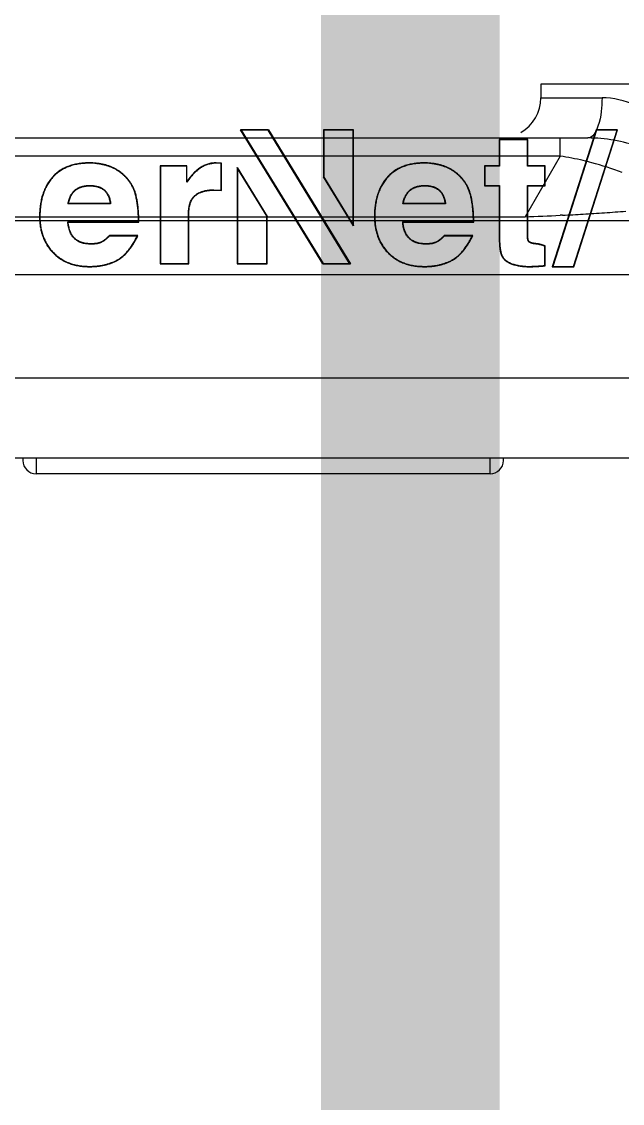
# Model space of a CAD drawing. Header units: millimetres. Extents: x 30557 to 235556, y -116603 to -73383.
# Drawn here: x 36246.69 to 36260.15, y -75465.64 to -75441.41 of the extents above; entities that cross this region are included whole.
import ezdxf

# ---------------------------------------------------------------- set-up
doc = ezdxf.new("R2010")
doc.units = ezdxf.units.MM

# ---------------------------------------------------------------- blocks, each defined once
blk = doc.blocks.new('1756-EN2TR-Z')
at = {"color": 7, "linetype": 'Continuous'}
for p, q in [((17.336, 6.127), (16.815, 6.127)), ((16.827, 6.12), (16.815, 6.127)), ((18.352, 3.621), (16.815, 6.127)), ((17.332, 6.12), (16.827, 6.12)), ((16.827, 6.12), (18.356, 3.628)), ((17.336, 6.127), (17.332, 6.12)), ((18.852, 3.628), (17.332, 6.12)), ((17.336, 6.127), (18.865, 3.621)), ((18.925, 6.127), (18.365, 6.127)), ((18.365, 6.127), (18.372, 6.12)), ((18.365, 6.127), (18.365, 5.25)), ((18.918, 6.12), (18.372, 6.12)), ((18.372, 6.12), (18.372, 5.252)), ((18.925, 6.127), (18.918, 6.12)), ((18.918, 4.357), (18.918, 6.12)), ((18.925, 4.333), (18.925, 6.127)), ((23.452, 6.127), (22.633, 3.569)), ((23.457, 6.12), (22.642, 3.575)), ((23.03, 3.575), (23.845, 6.12)), ((23.035, 3.569), (23.854, 6.127)), ((23.854, 6.127), (23.452, 6.127)), ((23.452, 6.127), (23.457, 6.12)), ((23.845, 6.12), (23.457, 6.12)), ((23.854, 6.127), (23.845, 6.12)), ((22.177, 5.942), (21.642, 5.942)), ((21.642, 5.942), (21.649, 5.935)), ((21.642, 5.942), (21.642, 5.454)), ((22.17, 5.935), (21.649, 5.935)), ((21.649, 5.935), (21.649, 5.447)), ((22.177, 5.942), (22.17, 5.935)), ((22.17, 5.447), (22.17, 5.935)), ((22.177, 5.454), (22.177, 5.942)), ((15.81, 5.454), (15.317, 5.454)), ((15.317, 5.454), (15.324, 5.447)), ((15.317, 5.454), (15.317, 3.621)), ((15.81, 5.147), (15.81, 5.454)), ((16.462, 5.502), (16.361, 5.508)), ((16.455, 5.496), (16.361, 5.501)), ((16.462, 5.502), (16.455, 5.496)), ((16.455, 4.998), (16.455, 5.496)), ((16.462, 4.991), (16.462, 5.502)), ((21.642, 5.454), (21.371, 5.454)), ((21.371, 5.454), (21.378, 5.447)), ((21.371, 5.454), (21.371, 5.078)), ((21.642, 5.454), (21.649, 5.447)), ((22.177, 5.454), (22.17, 5.447)), ((22.5, 5.454), (22.177, 5.454)), ((22.5, 5.454), (22.493, 5.447)), ((22.5, 5.078), (22.5, 5.454)), ((15.81, 5.447), (15.324, 5.447)), ((15.324, 5.447), (15.324, 3.628)), ((16.754, 5.419), (17.313, 4.507)), ((16.761, 5.394), (16.754, 5.419)), ((16.754, 5.419), (16.754, 3.621)), ((16.761, 5.394), (17.307, 4.505)), ((16.761, 5.394), (16.761, 3.628)), ((18.372, 5.252), (18.365, 5.25)), ((18.918, 4.357), (18.372, 5.252)), ((21.649, 5.447), (21.378, 5.447)), ((21.378, 5.447), (21.378, 5.085)), ((22.493, 5.447), (22.17, 5.447)), ((22.493, 5.085), (22.493, 5.447)), ((15.842, 5.202), (15.81, 5.159)), ((15.848, 5.198), (15.81, 5.147)), ((18.925, 4.333), (18.365, 5.25)), ((21.371, 5.078), (21.378, 5.085)), ((21.371, 5.078), (21.642, 5.078)), ((21.378, 5.085), (21.649, 5.085)), ((21.642, 5.078), (21.649, 5.085)), ((21.642, 5.078), (21.642, 4.156)), ((21.649, 5.085), (21.649, 4.156)), ((22.17, 5.085), (22.493, 5.085)), ((22.177, 5.078), (22.17, 5.085)), ((22.17, 4.159), (22.17, 5.085)), ((22.177, 5.078), (22.5, 5.078)), ((22.177, 4.159), (22.177, 5.078)), ((22.5, 5.078), (22.493, 5.085)), ((16.317, 5.005), (16.455, 4.998)), ((16.317, 4.998), (16.462, 4.991)), ((16.462, 4.991), (16.455, 4.998)), ((14.391, 4.741), (13.595, 4.741)), ((14.383, 4.748), (13.603, 4.748)), ((20.642, 4.741), (19.845, 4.741)), ((20.634, 4.748), (19.854, 4.748)), ((15.844, 3.628), (15.844, 4.547)), ((15.851, 3.621), (15.851, 4.547)), ((17.307, 4.505), (17.313, 4.507)), ((17.307, 3.628), (17.307, 4.505)), ((17.313, 3.621), (17.313, 4.507)), ((13.591, 4.408), (14.911, 4.408)), ((13.599, 4.401), (14.918, 4.401)), ((14.918, 4.401), (14.911, 4.408)), ((18.918, 4.357), (18.925, 4.333)), ((19.842, 4.408), (21.162, 4.408)), ((19.849, 4.401), (21.169, 4.401)), ((21.169, 4.401), (21.162, 4.408)), ((14.901, 4.149), (14.367, 4.149)), ((14.367, 4.149), (14.369, 4.142)), ((14.89, 4.142), (14.369, 4.142)), ((21.152, 4.149), (20.617, 4.149)), ((20.617, 4.149), (20.62, 4.142)), ((21.14, 4.142), (20.62, 4.142)), ((22.5, 3.959), (22.493, 3.954)), ((22.493, 3.591), (22.493, 3.954)), ((22.5, 3.584), (22.5, 3.959)), ((15.317, 3.621), (15.324, 3.628)), ((15.317, 3.621), (15.851, 3.621)), ((15.324, 3.628), (15.844, 3.628)), ((15.851, 3.621), (15.844, 3.628)), ((16.754, 3.621), (16.761, 3.628)), ((16.754, 3.621), (17.313, 3.621)), ((16.761, 3.628), (17.307, 3.628)), ((17.313, 3.621), (17.307, 3.628)), ((18.352, 3.621), (18.356, 3.628)), ((18.352, 3.621), (18.865, 3.621)), ((18.356, 3.628), (18.852, 3.628)), ((18.852, 3.628), (18.865, 3.621)), ((22.5, 3.584), (22.493, 3.591)), ((22.633, 3.569), (22.642, 3.575)), ((22.633, 3.569), (23.035, 3.569)), ((22.642, 3.575), (23.03, 3.575)), ((23.035, 3.569), (23.03, 3.575)), ((1.495, 1.495), (32.96, 1.495)), ((0, 0), (34.455, 0)), ((12.752, 0), (12.752, -0.05)), ((21.723, -0.05), (21.723, 0)), ((21.474, -0.299), (13.001, -0.299))]:
    blk.add_line(p, q, dxfattribs=at)
at = {"color": 9, "linetype": 'Continuous'}
for p, q in [((13.997, 5.508), (13.997, 5.501)), ((16.361, 5.508), (16.361, 5.501)), ((20.247, 5.508), (20.247, 5.501)), ((14.469, 5.402), (14.466, 5.396)), ((20.72, 5.402), (20.716, 5.396)), ((13.3, 5.236), (13.306, 5.232)), ((14.004, 5.079), (14.004, 5.086)), ((14.793, 5.086), (14.787, 5.083)), ((15.842, 5.202), (15.848, 5.198)), ((19.551, 5.236), (19.556, 5.232)), ((20.255, 5.079), (20.255, 5.086)), ((21.044, 5.086), (21.038, 5.083)), ((15.937, 4.861), (15.932, 4.866)), ((16.317, 4.998), (16.317, 5.005)), ((13.064, 4.508), (13.071, 4.508)), ((15.851, 4.547), (15.844, 4.547)), ((19.315, 4.508), (19.322, 4.508)), ((21.642, 4.156), (21.649, 4.156)), ((22.177, 4.159), (22.17, 4.159)), ((14.026, 3.997), (14.026, 3.99)), ((14.198, 4.022), (14.2, 4.015)), ((20.276, 3.997), (20.276, 3.99)), ((20.449, 4.022), (20.451, 4.015)), ((22.202, 4.039), (22.197, 4.034)), ((22.356, 3.997), (22.355, 3.99)), ((13.317, 3.828), (13.322, 3.833)), ((14.505, 3.682), (14.502, 3.688)), ((19.568, 3.828), (19.573, 3.833)), ((20.756, 3.682), (20.752, 3.688)), ((21.69, 3.774), (21.696, 3.776)), ((14.008, 3.569), (14.008, 3.575)), ((20.258, 3.569), (20.258, 3.575)), ((21.88, 3.619), (21.882, 3.625)), ((22.197, 3.569), (22.197, 3.575)), ((13.001, 0), (13.001, -0.299)), ((21.474, -0.299), (21.474, 0))]:
    blk.add_line(p, q, dxfattribs=at)
at = {"color": 7, "linetype": 'Continuous'}
for centre, radius, start, end in [((14.806, 3.301), 1.882, 129.7395, 130.0697), ((13.167, 3.374), 1.835, 48.1554, 48.4821), ((21.057, 3.301), 1.882, 129.7395, 130.0697), ((19.417, 3.374), 1.835, 48.1554, 48.4821), ((15.198, 6.134), 2.359, 227.0484, 227.297), ((21.449, 6.134), 2.359, 227.0484, 227.297), ((12.204, 8.524), 5.139, 301.4983, 301.6465), ((18.455, 8.524), 5.139, 301.4984, 301.6466), ((13.001, -0.05), 0.249, 180, 270), ((21.474, -0.05), 0.249, 270, 0)]:
    blk.add_arc(centre, radius, start, end, dxfattribs=at)
for points, knots in [([(13.997, 5.508), (13.964, 5.508), (13.9, 5.506), (13.804, 5.496), (13.725, 5.481), (13.663, 5.464), (13.617, 5.449), (13.572, 5.432), (13.528, 5.412), (13.486, 5.389), (13.444, 5.364), (13.405, 5.336), (13.368, 5.305), (13.333, 5.272), (13.311, 5.248), (13.3, 5.236)], [0, 0, 0, 0, 0.124999, 0.249989, 0.37497, 0.437475, 0.49998, 0.562484, 0.624988, 0.687491, 0.749993, 0.812495, 0.874996, 0.937498, 1, 1, 1, 1]), ([(13.997, 5.501), (13.96, 5.501), (13.905, 5.499), (13.834, 5.492), (13.767, 5.482), (13.702, 5.468), (13.64, 5.45), (13.596, 5.434), (13.553, 5.416), (13.513, 5.396), (13.474, 5.374), (13.437, 5.35), (13.401, 5.323), (13.367, 5.295), (13.335, 5.265), (13.315, 5.243), (13.306, 5.232)], [0, 0, 0, 0, 0.144402, 0.213544, 0.280796, 0.410141, 0.472574, 0.533722, 0.593764, 0.65289, 0.711299, 0.769199, 0.826802, 0.884324, 0.941985, 1, 1, 1, 1]), ([(14.469, 5.402), (14.451, 5.411), (14.414, 5.429), (14.357, 5.451), (14.299, 5.469), (14.239, 5.484), (14.179, 5.495), (14.098, 5.505), (14.037, 5.508), (13.997, 5.508)], [0, 0, 0, 0, 0.125004, 0.250009, 0.375015, 0.500024, 0.625034, 0.750046, 1, 1, 1, 1]), ([(14.466, 5.396), (14.449, 5.405), (14.414, 5.421), (14.361, 5.442), (14.305, 5.46), (14.247, 5.475), (14.187, 5.486), (14.104, 5.498), (14.04, 5.501), (13.997, 5.501)], [0, 0, 0, 0, 0.117428, 0.236101, 0.356499, 0.479092, 0.604331, 0.732645, 1, 1, 1, 1]), ([(16.361, 5.508), (16.348, 5.508), (16.322, 5.507), (16.283, 5.503), (16.244, 5.496), (16.207, 5.486), (16.17, 5.473), (16.134, 5.457), (16.099, 5.439), (16.065, 5.419), (16.033, 5.397), (15.992, 5.365), (15.953, 5.33), (15.917, 5.292), (15.883, 5.253), (15.858, 5.223), (15.842, 5.202)], [0, 0, 0, 0, 0.062501, 0.125, 0.1875, 0.249999, 0.312498, 0.374998, 0.4375, 0.500002, 0.562506, 0.62501, 0.749987, 0.812494, 0.875001, 1, 1, 1, 1]), ([(16.361, 5.501), (16.349, 5.501), (16.324, 5.5), (16.288, 5.496), (16.253, 5.49), (16.218, 5.482), (16.184, 5.471), (16.15, 5.457), (16.118, 5.442), (16.086, 5.424), (16.054, 5.403), (16.023, 5.381), (15.992, 5.356), (15.963, 5.329), (15.933, 5.299), (15.904, 5.268), (15.876, 5.234), (15.857, 5.21), (15.848, 5.198)], [0, 0, 0, 0, 0.059466, 0.118003, 0.175923, 0.23354, 0.291164, 0.349097, 0.40763, 0.467037, 0.527574, 0.589475, 0.652954, 0.718202, 0.785389, 0.854666, 0.926165, 1, 1, 1, 1]), ([(20.247, 5.508), (20.215, 5.508), (20.151, 5.506), (20.055, 5.496), (19.976, 5.481), (19.914, 5.464), (19.868, 5.449), (19.823, 5.432), (19.779, 5.412), (19.736, 5.389), (19.695, 5.364), (19.656, 5.336), (19.619, 5.305), (19.583, 5.272), (19.561, 5.248), (19.551, 5.236)], [0, 0, 0, 0, 0.124999, 0.249989, 0.37497, 0.437475, 0.49998, 0.562484, 0.624988, 0.687491, 0.749993, 0.812495, 0.874996, 0.937498, 1, 1, 1, 1]), ([(20.247, 5.501), (20.21, 5.501), (20.156, 5.499), (20.085, 5.492), (20.017, 5.482), (19.953, 5.468), (19.891, 5.45), (19.847, 5.434), (19.804, 5.416), (19.763, 5.396), (19.724, 5.374), (19.687, 5.35), (19.652, 5.323), (19.618, 5.295), (19.586, 5.265), (19.566, 5.243), (19.556, 5.232)], [0, 0, 0, 0, 0.144403, 0.213544, 0.280796, 0.410141, 0.472575, 0.533722, 0.593764, 0.65289, 0.711299, 0.769199, 0.826802, 0.884324, 0.941985, 1, 1, 1, 1]), ([(20.72, 5.402), (20.702, 5.411), (20.665, 5.429), (20.608, 5.451), (20.549, 5.469), (20.49, 5.484), (20.43, 5.495), (20.349, 5.505), (20.288, 5.508), (20.247, 5.508)], [0, 0, 0, 0, 0.125004, 0.250009, 0.375015, 0.500024, 0.625034, 0.750046, 1, 1, 1, 1]), ([(20.716, 5.396), (20.7, 5.405), (20.665, 5.421), (20.611, 5.442), (20.556, 5.46), (20.498, 5.475), (20.438, 5.486), (20.355, 5.498), (20.291, 5.501), (20.247, 5.501)], [0, 0, 0, 0, 0.117428, 0.236101, 0.356499, 0.479093, 0.604332, 0.732646, 1, 1, 1, 1]), ([(14.787, 5.083), (14.777, 5.1), (14.757, 5.133), (14.723, 5.181), (14.687, 5.225), (14.648, 5.266), (14.606, 5.303), (14.562, 5.338), (14.515, 5.369), (14.483, 5.387), (14.466, 5.396)], [0, 0, 0, 0, 0.130365, 0.258006, 0.383483, 0.50739, 0.630349, 0.753002, 0.876001, 1, 1, 1, 1]), ([(14.793, 5.086), (14.784, 5.103), (14.764, 5.135), (14.731, 5.182), (14.694, 5.227), (14.655, 5.268), (14.612, 5.307), (14.567, 5.343), (14.519, 5.374), (14.486, 5.393), (14.469, 5.402)], [0, 0, 0, 0, 0.125006, 0.250009, 0.37501, 0.500009, 0.625007, 0.750004, 0.875001, 1, 1, 1, 1]), ([(21.038, 5.083), (21.028, 5.1), (21.008, 5.133), (20.974, 5.181), (20.937, 5.225), (20.898, 5.266), (20.857, 5.303), (20.813, 5.338), (20.766, 5.369), (20.733, 5.387), (20.716, 5.396)], [0, 0, 0, 0, 0.130366, 0.258007, 0.383484, 0.507391, 0.630349, 0.753002, 0.876001, 1, 1, 1, 1]), ([(21.044, 5.086), (21.035, 5.103), (21.014, 5.135), (20.981, 5.182), (20.945, 5.227), (20.906, 5.268), (20.863, 5.307), (20.818, 5.343), (20.77, 5.374), (20.737, 5.393), (20.72, 5.402)], [0, 0, 0, 0, 0.125006, 0.250009, 0.37501, 0.500009, 0.625007, 0.750004, 0.875001, 1, 1, 1, 1]), ([(13.3, 5.236), (13.29, 5.224), (13.269, 5.199), (13.24, 5.159), (13.213, 5.118), (13.189, 5.076), (13.167, 5.032), (13.147, 4.987), (13.13, 4.941), (13.11, 4.879), (13.09, 4.8), (13.075, 4.703), (13.066, 4.606), (13.064, 4.54), (13.064, 4.508)], [0, 0, 0, 0, 0.062503, 0.125006, 0.18751, 0.250013, 0.312517, 0.375021, 0.437526, 0.500031, 0.625013, 0.750003, 0.874999, 1, 1, 1, 1]), ([(13.306, 5.232), (13.296, 5.221), (13.277, 5.198), (13.25, 5.162), (13.225, 5.125), (13.202, 5.086), (13.181, 5.046), (13.162, 5.004), (13.145, 4.961), (13.124, 4.901), (13.102, 4.822), (13.087, 4.74), (13.079, 4.672), (13.073, 4.6), (13.071, 4.545), (13.071, 4.508)], [0, 0, 0, 0, 0.057274, 0.114544, 0.171969, 0.229711, 0.287927, 0.346774, 0.406402, 0.466956, 0.591366, 0.721075, 0.788223, 0.857032, 1, 1, 1, 1]), ([(13.595, 4.741), (13.597, 4.755), (13.603, 4.782), (13.614, 4.822), (13.627, 4.859), (13.643, 4.893), (13.658, 4.92), (13.672, 4.94), (13.683, 4.955), (13.694, 4.968), (13.706, 4.981), (13.718, 4.992), (13.731, 5.004), (13.744, 5.014), (13.763, 5.026), (13.782, 5.038), (13.803, 5.048), (13.824, 5.057), (13.852, 5.067), (13.887, 5.075), (13.924, 5.082), (13.963, 5.085), (13.99, 5.086), (14.004, 5.086)], [0, 0, 0, 0, 0.071848, 0.14056, 0.206725, 0.270952, 0.333354, 0.363844, 0.393844, 0.42335, 0.452394, 0.481084, 0.509532, 0.537849, 0.566143, 0.623043, 0.651833, 0.680927, 0.740239, 0.801411, 0.864836, 0.930914, 1, 1, 1, 1]), ([(13.603, 4.748), (13.605, 4.76), (13.61, 4.783), (13.62, 4.818), (13.63, 4.846), (13.639, 4.868), (13.649, 4.89), (13.661, 4.911), (13.674, 4.931), (13.685, 4.946), (13.696, 4.96), (13.708, 4.973), (13.721, 4.985), (13.734, 4.997), (13.748, 5.008), (13.763, 5.018), (13.779, 5.028), (13.795, 5.036), (13.811, 5.044), (13.833, 5.053), (13.862, 5.062), (13.897, 5.07), (13.932, 5.076), (13.968, 5.079), (13.992, 5.079), (14.004, 5.079)], [0, 0, 0, 0, 0.062501, 0.124999, 0.187496, 0.218749, 0.250002, 0.312492, 0.343744, 0.374997, 0.40625, 0.437502, 0.468754, 0.500006, 0.531258, 0.56251, 0.593762, 0.625015, 0.656267, 0.68752, 0.75001, 0.812503, 0.875, 0.937499, 1, 1, 1, 1]), ([(14.004, 5.086), (14.018, 5.086), (14.045, 5.085), (14.085, 5.082), (14.124, 5.075), (14.16, 5.065), (14.189, 5.054), (14.21, 5.044), (14.226, 5.036), (14.24, 5.027), (14.254, 5.017), (14.267, 5.007), (14.28, 4.996), (14.291, 4.985), (14.306, 4.968), (14.32, 4.951), (14.332, 4.932), (14.343, 4.913), (14.356, 4.887), (14.368, 4.854), (14.378, 4.818), (14.386, 4.78), (14.39, 4.754), (14.391, 4.741)], [0, 0, 0, 0, 0.072311, 0.14135, 0.207779, 0.272279, 0.33492, 0.365493, 0.395537, 0.425044, 0.454046, 0.482657, 0.511, 0.53919, 0.567342, 0.623922, 0.652546, 0.681478, 0.740499, 0.801449, 0.864738, 0.930797, 1, 1, 1, 1]), ([(14.004, 5.079), (14.016, 5.079), (14.039, 5.079), (14.074, 5.076), (14.103, 5.071), (14.126, 5.067), (14.143, 5.062), (14.16, 5.057), (14.177, 5.051), (14.193, 5.044), (14.214, 5.034), (14.235, 5.023), (14.254, 5.009), (14.268, 4.998), (14.28, 4.986), (14.297, 4.969), (14.311, 4.951), (14.324, 4.931), (14.336, 4.911), (14.349, 4.884), (14.362, 4.851), (14.371, 4.817), (14.379, 4.783), (14.382, 4.76), (14.383, 4.748)], [0, 0, 0, 0, 0.062504, 0.125006, 0.187506, 0.218761, 0.250015, 0.28127, 0.312524, 0.343778, 0.375032, 0.437513, 0.468766, 0.500019, 0.531272, 0.562526, 0.625005, 0.656259, 0.687513, 0.750002, 0.812497, 0.874995, 0.937497, 1, 1, 1, 1]), ([(14.911, 4.408), (14.911, 4.427), (14.91, 4.464), (14.908, 4.519), (14.906, 4.572), (14.902, 4.624), (14.897, 4.673), (14.892, 4.72), (14.886, 4.765), (14.878, 4.808), (14.87, 4.849), (14.861, 4.889), (14.851, 4.926), (14.841, 4.961), (14.829, 4.994), (14.816, 5.026), (14.802, 5.055), (14.792, 5.074), (14.787, 5.083)], [0, 0, 0, 0, 0.082391, 0.161955, 0.238714, 0.312694, 0.383924, 0.452437, 0.518272, 0.581471, 0.642085, 0.70017, 0.755791, 0.809024, 0.859954, 0.908681, 0.95532, 1, 1, 1, 1]), ([(14.918, 4.401), (14.918, 4.43), (14.917, 4.489), (14.913, 4.577), (14.907, 4.65), (14.901, 4.708), (14.895, 4.751), (14.888, 4.795), (14.88, 4.838), (14.87, 4.881), (14.859, 4.924), (14.847, 4.966), (14.832, 5.007), (14.814, 5.047), (14.801, 5.073), (14.793, 5.086)], [0, 0, 0, 0, 0.125002, 0.250003, 0.375002, 0.437504, 0.500006, 0.562508, 0.625009, 0.68751, 0.75001, 0.81251, 0.875009, 0.937506, 1, 1, 1, 1]), ([(19.551, 5.236), (19.54, 5.224), (19.519, 5.199), (19.491, 5.159), (19.464, 5.118), (19.44, 5.076), (19.418, 5.032), (19.398, 4.987), (19.381, 4.941), (19.361, 4.879), (19.341, 4.8), (19.325, 4.703), (19.316, 4.606), (19.315, 4.54), (19.315, 4.508)], [0, 0, 0, 0, 0.062503, 0.125006, 0.18751, 0.250013, 0.312517, 0.375021, 0.437526, 0.500031, 0.625013, 0.750003, 0.874999, 1, 1, 1, 1]), ([(19.556, 5.232), (19.546, 5.221), (19.527, 5.198), (19.501, 5.162), (19.476, 5.125), (19.453, 5.086), (19.432, 5.046), (19.413, 5.004), (19.395, 4.961), (19.374, 4.901), (19.353, 4.822), (19.338, 4.74), (19.329, 4.672), (19.323, 4.6), (19.322, 4.545), (19.322, 4.508)], [0, 0, 0, 0, 0.057274, 0.114544, 0.171969, 0.229711, 0.287927, 0.346774, 0.406402, 0.466956, 0.591366, 0.721075, 0.788223, 0.857032, 1, 1, 1, 1]), ([(19.845, 4.741), (19.848, 4.755), (19.853, 4.782), (19.864, 4.822), (19.878, 4.859), (19.894, 4.893), (19.909, 4.92), (19.923, 4.94), (19.933, 4.955), (19.945, 4.968), (19.956, 4.981), (19.969, 4.992), (19.982, 5.004), (19.995, 5.014), (20.013, 5.026), (20.033, 5.038), (20.053, 5.048), (20.075, 5.057), (20.103, 5.067), (20.138, 5.075), (20.175, 5.082), (20.214, 5.085), (20.241, 5.086), (20.255, 5.086)], [0, 0, 0, 0, 0.071849, 0.14056, 0.206725, 0.270952, 0.333354, 0.363844, 0.393844, 0.42335, 0.452395, 0.481084, 0.509532, 0.537849, 0.566143, 0.623043, 0.651833, 0.680927, 0.740239, 0.801411, 0.864835, 0.930914, 1, 1, 1, 1]), ([(19.854, 4.748), (19.856, 4.76), (19.861, 4.783), (19.87, 4.818), (19.88, 4.846), (19.89, 4.868), (19.9, 4.89), (19.912, 4.911), (19.925, 4.931), (19.935, 4.946), (19.946, 4.96), (19.959, 4.973), (19.971, 4.985), (19.985, 4.997), (19.999, 5.008), (20.014, 5.018), (20.029, 5.028), (20.045, 5.036), (20.061, 5.044), (20.084, 5.053), (20.112, 5.062), (20.147, 5.07), (20.183, 5.076), (20.219, 5.079), (20.243, 5.079), (20.255, 5.079)], [0, 0, 0, 0, 0.062501, 0.124999, 0.187496, 0.218749, 0.250002, 0.312492, 0.343744, 0.374997, 0.40625, 0.437502, 0.468754, 0.500006, 0.531258, 0.56251, 0.593762, 0.625015, 0.656267, 0.68752, 0.75001, 0.812503, 0.875, 0.937499, 1, 1, 1, 1]), ([(20.255, 5.086), (20.269, 5.086), (20.296, 5.085), (20.336, 5.082), (20.374, 5.075), (20.411, 5.065), (20.439, 5.054), (20.461, 5.044), (20.476, 5.036), (20.491, 5.027), (20.505, 5.017), (20.518, 5.007), (20.53, 4.996), (20.542, 4.985), (20.557, 4.968), (20.57, 4.951), (20.582, 4.932), (20.594, 4.913), (20.606, 4.887), (20.619, 4.854), (20.629, 4.818), (20.637, 4.78), (20.64, 4.754), (20.642, 4.741)], [0, 0, 0, 0, 0.072311, 0.14135, 0.207779, 0.272279, 0.33492, 0.365493, 0.395537, 0.425044, 0.454046, 0.482657, 0.511, 0.53919, 0.567342, 0.623922, 0.652546, 0.681478, 0.740499, 0.801449, 0.864738, 0.930797, 1, 1, 1, 1]), ([(20.255, 5.079), (20.266, 5.079), (20.29, 5.079), (20.325, 5.076), (20.354, 5.071), (20.377, 5.067), (20.394, 5.062), (20.411, 5.057), (20.427, 5.051), (20.444, 5.044), (20.465, 5.034), (20.485, 5.023), (20.504, 5.009), (20.518, 4.998), (20.531, 4.986), (20.547, 4.969), (20.562, 4.951), (20.575, 4.931), (20.587, 4.911), (20.6, 4.884), (20.612, 4.851), (20.622, 4.817), (20.629, 4.783), (20.633, 4.76), (20.634, 4.748)], [0, 0, 0, 0, 0.062504, 0.125006, 0.187506, 0.218761, 0.250015, 0.28127, 0.312524, 0.343778, 0.375032, 0.437513, 0.468766, 0.500019, 0.531272, 0.562526, 0.625005, 0.656259, 0.687513, 0.750002, 0.812497, 0.874995, 0.937497, 1, 1, 1, 1]), ([(21.162, 4.408), (21.162, 4.427), (21.161, 4.464), (21.159, 4.519), (21.156, 4.572), (21.153, 4.624), (21.148, 4.673), (21.143, 4.72), (21.136, 4.765), (21.129, 4.808), (21.121, 4.849), (21.112, 4.889), (21.102, 4.926), (21.091, 4.961), (21.079, 4.994), (21.067, 5.026), (21.053, 5.055), (21.043, 5.074), (21.038, 5.083)], [0, 0, 0, 0, 0.082391, 0.161955, 0.238714, 0.312694, 0.383924, 0.452437, 0.518272, 0.581471, 0.642085, 0.70017, 0.755791, 0.809024, 0.859954, 0.908681, 0.95532, 1, 1, 1, 1]), ([(21.169, 4.401), (21.169, 4.43), (21.168, 4.489), (21.163, 4.577), (21.158, 4.65), (21.151, 4.708), (21.145, 4.751), (21.139, 4.795), (21.131, 4.838), (21.121, 4.881), (21.11, 4.924), (21.097, 4.966), (21.082, 5.007), (21.065, 5.047), (21.051, 5.073), (21.044, 5.086)], [0, 0, 0, 0, 0.125002, 0.250003, 0.375002, 0.437504, 0.500006, 0.562508, 0.625009, 0.68751, 0.75001, 0.81251, 0.875009, 0.937506, 1, 1, 1, 1]), ([(15.844, 4.547), (15.844, 4.563), (15.845, 4.595), (15.849, 4.641), (15.854, 4.679), (15.859, 4.707), (15.864, 4.728), (15.87, 4.748), (15.878, 4.774), (15.888, 4.798), (15.9, 4.821), (15.91, 4.837), (15.92, 4.852), (15.928, 4.861), (15.932, 4.866)], [0, 0, 0, 0, 0.144435, 0.282342, 0.414686, 0.478976, 0.54194, 0.603524, 0.663696, 0.779806, 0.836036, 0.891309, 0.945873, 1, 1, 1, 1]), ([(15.851, 4.547), (15.851, 4.56), (15.852, 4.588), (15.854, 4.63), (15.859, 4.671), (15.866, 4.705), (15.872, 4.732), (15.878, 4.752), (15.885, 4.772), (15.893, 4.791), (15.902, 4.81), (15.912, 4.828), (15.924, 4.845), (15.933, 4.856), (15.937, 4.861)], [0, 0, 0, 0, 0.125, 0.249998, 0.374994, 0.499984, 0.562489, 0.624994, 0.6875, 0.750003, 0.812505, 0.875005, 0.937503, 1, 1, 1, 1]), ([(15.932, 4.866), (15.937, 4.872), (15.947, 4.883), (15.964, 4.899), (15.982, 4.913), (16.001, 4.927), (16.022, 4.94), (16.044, 4.951), (16.067, 4.962), (16.091, 4.971), (16.116, 4.979), (16.142, 4.986), (16.169, 4.992), (16.197, 4.997), (16.226, 5.001), (16.266, 5.004), (16.296, 5.005), (16.317, 5.005)], [0, 0, 0, 0, 0.0543, 0.108729, 0.163601, 0.219233, 0.275941, 0.33402, 0.3936, 0.45469, 0.517274, 0.581323, 0.646793, 0.713734, 0.782342, 0.852811, 1, 1, 1, 1]), ([(15.937, 4.861), (15.943, 4.868), (15.955, 4.881), (15.974, 4.898), (15.995, 4.914), (16.016, 4.928), (16.039, 4.941), (16.063, 4.952), (16.087, 4.962), (16.112, 4.97), (16.137, 4.978), (16.17, 4.986), (16.213, 4.993), (16.265, 4.997), (16.3, 4.998), (16.317, 4.998)], [0, 0, 0, 0, 0.062499, 0.124997, 0.187496, 0.249996, 0.312497, 0.375, 0.437504, 0.500008, 0.562514, 0.62502, 0.750007, 0.875002, 1, 1, 1, 1]), ([(13.064, 4.508), (13.064, 4.477), (13.066, 4.415), (13.075, 4.337), (13.085, 4.276), (13.095, 4.231), (13.108, 4.186), (13.122, 4.142), (13.139, 4.098), (13.158, 4.056), (13.179, 4.014), (13.202, 3.974), (13.228, 3.935), (13.255, 3.898), (13.285, 3.862), (13.306, 3.839), (13.317, 3.828)], [0, 0, 0, 0, 0.12499, 0.249972, 0.312476, 0.374979, 0.437482, 0.499985, 0.562487, 0.624989, 0.687491, 0.749993, 0.812494, 0.874996, 0.937498, 1, 1, 1, 1]), ([(13.071, 4.508), (13.071, 4.474), (13.073, 4.407), (13.083, 4.326), (13.095, 4.263), (13.106, 4.218), (13.119, 4.174), (13.133, 4.131), (13.15, 4.089), (13.169, 4.049), (13.189, 4.01), (13.212, 3.972), (13.236, 3.935), (13.263, 3.899), (13.291, 3.865), (13.311, 3.843), (13.322, 3.833)], [0, 0, 0, 0, 0.137539, 0.269289, 0.33331, 0.396259, 0.458276, 0.519508, 0.580105, 0.640225, 0.700028, 0.759676, 0.819334, 0.879166, 0.939335, 1, 1, 1, 1]), ([(19.315, 4.508), (19.315, 4.477), (19.317, 4.415), (19.325, 4.337), (19.336, 4.276), (19.346, 4.231), (19.358, 4.186), (19.373, 4.142), (19.389, 4.098), (19.408, 4.056), (19.429, 4.014), (19.453, 3.974), (19.478, 3.935), (19.506, 3.898), (19.536, 3.862), (19.557, 3.839), (19.568, 3.828)], [0, 0, 0, 0, 0.12499, 0.249972, 0.312476, 0.374979, 0.437482, 0.499985, 0.562487, 0.624989, 0.687491, 0.749993, 0.812494, 0.874996, 0.937498, 1, 1, 1, 1]), ([(19.322, 4.508), (19.322, 4.474), (19.324, 4.407), (19.334, 4.326), (19.346, 4.263), (19.356, 4.218), (19.369, 4.174), (19.384, 4.131), (19.401, 4.089), (19.419, 4.049), (19.44, 4.01), (19.462, 3.972), (19.487, 3.935), (19.513, 3.899), (19.542, 3.865), (19.562, 3.843), (19.573, 3.833)], [0, 0, 0, 0, 0.137539, 0.269289, 0.33331, 0.396259, 0.458276, 0.519508, 0.580105, 0.640225, 0.700028, 0.759676, 0.819334, 0.879166, 0.939335, 1, 1, 1, 1]), ([(14.026, 3.99), (14.009, 3.99), (13.977, 3.991), (13.931, 3.996), (13.887, 4.004), (13.845, 4.016), (13.812, 4.029), (13.788, 4.041), (13.77, 4.051), (13.754, 4.062), (13.738, 4.074), (13.723, 4.086), (13.709, 4.1), (13.696, 4.114), (13.68, 4.133), (13.661, 4.16), (13.642, 4.195), (13.626, 4.232), (13.613, 4.273), (13.603, 4.315), (13.595, 4.361), (13.592, 4.392), (13.591, 4.408)], [0, 0, 0, 0, 0.07204, 0.140557, 0.20622, 0.269736, 0.331294, 0.361339, 0.390894, 0.419969, 0.448612, 0.476943, 0.505085, 0.533159, 0.561279, 0.61805, 0.676101, 0.735896, 0.7978, 0.862167, 0.929437, 1, 1, 1, 1]), ([(14.026, 3.997), (14.012, 3.997), (13.984, 3.998), (13.943, 4.001), (13.909, 4.007), (13.882, 4.013), (13.862, 4.018), (13.842, 4.025), (13.816, 4.035), (13.791, 4.047), (13.768, 4.061), (13.751, 4.073), (13.734, 4.086), (13.719, 4.1), (13.704, 4.114), (13.691, 4.13), (13.679, 4.147), (13.667, 4.164), (13.657, 4.182), (13.644, 4.207), (13.631, 4.239), (13.619, 4.278), (13.609, 4.319), (13.603, 4.36), (13.6, 4.387), (13.599, 4.401)], [0, 0, 0, 0, 0.062502, 0.125001, 0.187497, 0.218751, 0.250005, 0.281258, 0.312511, 0.374992, 0.406245, 0.437496, 0.468748, 0.5, 0.531252, 0.562504, 0.593756, 0.625009, 0.656261, 0.687515, 0.750004, 0.812498, 0.874996, 0.937497, 1, 1, 1, 1]), ([(20.276, 3.99), (20.26, 3.99), (20.228, 3.991), (20.181, 3.996), (20.137, 4.004), (20.096, 4.016), (20.063, 4.029), (20.038, 4.041), (20.021, 4.051), (20.004, 4.062), (19.988, 4.074), (19.974, 4.086), (19.96, 4.1), (19.947, 4.114), (19.93, 4.133), (19.912, 4.16), (19.893, 4.195), (19.877, 4.232), (19.864, 4.273), (19.853, 4.315), (19.846, 4.361), (19.843, 4.392), (19.842, 4.408)], [0, 0, 0, 0, 0.07204, 0.140557, 0.20622, 0.269736, 0.331294, 0.361339, 0.390894, 0.419968, 0.448612, 0.476943, 0.505085, 0.533159, 0.561279, 0.61805, 0.676101, 0.735896, 0.7978, 0.862167, 0.929437, 1, 1, 1, 1]), ([(20.276, 3.997), (20.263, 3.997), (20.235, 3.998), (20.194, 4.001), (20.159, 4.007), (20.133, 4.013), (20.113, 4.018), (20.093, 4.025), (20.067, 4.035), (20.042, 4.047), (20.018, 4.061), (20.001, 4.073), (19.985, 4.086), (19.97, 4.1), (19.955, 4.114), (19.942, 4.13), (19.929, 4.147), (19.918, 4.164), (19.908, 4.182), (19.895, 4.207), (19.882, 4.239), (19.869, 4.278), (19.86, 4.319), (19.853, 4.36), (19.85, 4.387), (19.849, 4.401)], [0, 0, 0, 0, 0.062502, 0.125001, 0.187497, 0.218751, 0.250005, 0.281258, 0.312511, 0.374992, 0.406245, 0.437496, 0.468748, 0.5, 0.531252, 0.562504, 0.593756, 0.625009, 0.656261, 0.687515, 0.750004, 0.812498, 0.874996, 0.937497, 1, 1, 1, 1]), ([(14.367, 4.149), (14.36, 4.143), (14.348, 4.13), (14.328, 4.112), (14.309, 4.094), (14.292, 4.08), (14.278, 4.069), (14.267, 4.061), (14.256, 4.053), (14.245, 4.046), (14.234, 4.039), (14.218, 4.03), (14.206, 4.025), (14.198, 4.022)], [0, 0, 0, 0, 0.125007, 0.250013, 0.375018, 0.500021, 0.562525, 0.625029, 0.687533, 0.750038, 0.812544, 0.875049, 1, 1, 1, 1]), ([(14.369, 4.142), (14.362, 4.135), (14.349, 4.122), (14.331, 4.105), (14.317, 4.093), (14.303, 4.081), (14.289, 4.069), (14.275, 4.059), (14.265, 4.051), (14.254, 4.044), (14.24, 4.035), (14.223, 4.025), (14.208, 4.018), (14.2, 4.015)], [0, 0, 0, 0, 0.139454, 0.274305, 0.340022, 0.404613, 0.530582, 0.592086, 0.652693, 0.71248, 0.771489, 0.887134, 1, 1, 1, 1]), ([(14.502, 3.688), (14.511, 3.692), (14.529, 3.702), (14.564, 3.725), (14.608, 3.758), (14.658, 3.804), (14.707, 3.858), (14.755, 3.918), (14.802, 3.986), (14.847, 4.061), (14.875, 4.115), (14.89, 4.142)], [0, 0, 0, 0, 0.050032, 0.101175, 0.207364, 0.319695, 0.439076, 0.566251, 0.701821, 0.846274, 1, 1, 1, 1]), ([(14.505, 3.682), (14.516, 3.688), (14.539, 3.7), (14.572, 3.722), (14.603, 3.745), (14.642, 3.779), (14.679, 3.816), (14.713, 3.855), (14.746, 3.895), (14.784, 3.947), (14.826, 4.013), (14.865, 4.08), (14.889, 4.126), (14.901, 4.149)], [0, 0, 0, 0, 0.0625, 0.125, 0.187502, 0.250006, 0.374981, 0.437487, 0.499993, 0.62499, 0.749992, 0.874995, 1, 1, 1, 1]), ([(20.617, 4.149), (20.611, 4.143), (20.598, 4.13), (20.579, 4.112), (20.559, 4.094), (20.542, 4.08), (20.528, 4.069), (20.518, 4.061), (20.507, 4.053), (20.496, 4.046), (20.484, 4.039), (20.469, 4.03), (20.457, 4.025), (20.449, 4.022)], [0, 0, 0, 0, 0.125007, 0.250013, 0.375018, 0.500021, 0.562525, 0.625029, 0.687533, 0.750038, 0.812544, 0.875049, 1, 1, 1, 1]), ([(20.62, 4.142), (20.613, 4.135), (20.599, 4.122), (20.582, 4.105), (20.568, 4.093), (20.554, 4.081), (20.54, 4.069), (20.526, 4.059), (20.516, 4.051), (20.505, 4.044), (20.491, 4.035), (20.473, 4.025), (20.458, 4.018), (20.451, 4.015)], [0, 0, 0, 0, 0.139454, 0.274305, 0.340022, 0.404613, 0.530582, 0.592086, 0.652692, 0.71248, 0.771489, 0.887134, 1, 1, 1, 1]), ([(20.752, 3.688), (20.761, 3.692), (20.779, 3.702), (20.815, 3.725), (20.858, 3.758), (20.909, 3.804), (20.958, 3.858), (21.006, 3.918), (21.052, 3.986), (21.098, 4.061), (21.126, 4.115), (21.14, 4.142)], [0, 0, 0, 0, 0.050032, 0.101175, 0.207364, 0.319695, 0.439077, 0.566251, 0.701821, 0.846274, 1, 1, 1, 1]), ([(20.756, 3.682), (20.767, 3.688), (20.79, 3.7), (20.822, 3.722), (20.853, 3.745), (20.893, 3.779), (20.929, 3.816), (20.964, 3.855), (20.996, 3.895), (21.035, 3.947), (21.077, 4.013), (21.116, 4.08), (21.14, 4.126), (21.152, 4.149)], [0, 0, 0, 0, 0.0625, 0.125, 0.187502, 0.250006, 0.374981, 0.437487, 0.499993, 0.62499, 0.749992, 0.874995, 1, 1, 1, 1]), ([(21.642, 4.156), (21.642, 4.14), (21.643, 4.107), (21.644, 4.059), (21.646, 4.01), (21.649, 3.97), (21.652, 3.938), (21.654, 3.914), (21.658, 3.89), (21.662, 3.866), (21.667, 3.842), (21.672, 3.823), (21.676, 3.807), (21.68, 3.796), (21.685, 3.785), (21.688, 3.777), (21.69, 3.774)], [0, 0, 0, 0, 0.125, 0.249999, 0.374997, 0.499994, 0.562494, 0.624994, 0.687494, 0.749993, 0.812492, 0.87499, 0.906242, 0.937494, 0.968748, 1, 1, 1, 1]), ([(21.649, 4.156), (21.649, 4.133), (21.65, 4.101), (21.651, 4.058), (21.652, 4.028), (21.654, 3.999), (21.656, 3.972), (21.658, 3.947), (21.661, 3.922), (21.664, 3.899), (21.667, 3.878), (21.671, 3.857), (21.675, 3.839), (21.68, 3.821), (21.685, 3.805), (21.69, 3.79), (21.694, 3.781), (21.696, 3.776)], [0, 0, 0, 0, 0.174121, 0.255674, 0.333589, 0.407897, 0.478629, 0.54582, 0.60951, 0.669743, 0.72657, 0.780047, 0.830242, 0.877232, 0.921111, 0.961989, 1, 1, 1, 1]), ([(22.197, 4.034), (22.195, 4.036), (22.192, 4.039), (22.187, 4.048), (22.183, 4.057), (22.18, 4.066), (22.178, 4.073), (22.176, 4.081), (22.174, 4.091), (22.173, 4.102), (22.171, 4.114), (22.17, 4.125), (22.17, 4.14), (22.17, 4.153), (22.17, 4.159)], [0, 0, 0, 0, 0.054415, 0.109191, 0.221279, 0.278949, 0.33762, 0.397342, 0.458271, 0.584226, 0.649458, 0.716276, 0.854798, 1, 1, 1, 1]), ([(22.202, 4.039), (22.2, 4.041), (22.197, 4.045), (22.193, 4.051), (22.19, 4.059), (22.187, 4.066), (22.185, 4.074), (22.183, 4.081), (22.182, 4.089), (22.18, 4.097), (22.179, 4.104), (22.178, 4.115), (22.177, 4.128), (22.177, 4.143), (22.177, 4.154), (22.177, 4.159)], [0, 0, 0, 0, 0.062475, 0.124964, 0.187463, 0.249965, 0.312469, 0.374973, 0.437478, 0.499983, 0.562487, 0.624992, 0.749993, 0.874996, 1, 1, 1, 1]), ([(14.198, 4.022), (14.191, 4.019), (14.177, 4.015), (14.156, 4.009), (14.135, 4.005), (14.113, 4.002), (14.091, 4), (14.062, 3.997), (14.04, 3.997), (14.026, 3.997)], [0, 0, 0, 0, 0.124994, 0.249994, 0.374997, 0.500001, 0.625007, 0.750012, 1, 1, 1, 1]), ([(14.2, 4.015), (14.194, 4.013), (14.181, 4.009), (14.161, 4.003), (14.14, 3.999), (14.118, 3.996), (14.096, 3.993), (14.065, 3.991), (14.042, 3.99), (14.026, 3.99)], [0, 0, 0, 0, 0.115512, 0.233301, 0.353767, 0.477117, 0.603372, 0.732501, 1, 1, 1, 1]), ([(20.449, 4.022), (20.442, 4.019), (20.428, 4.015), (20.407, 4.009), (20.385, 4.005), (20.364, 4.002), (20.342, 4), (20.313, 3.997), (20.291, 3.997), (20.276, 3.997)], [0, 0, 0, 0, 0.124994, 0.249994, 0.374997, 0.500001, 0.625007, 0.750012, 1, 1, 1, 1]), ([(20.451, 4.015), (20.445, 4.013), (20.431, 4.009), (20.411, 4.003), (20.39, 3.999), (20.369, 3.996), (20.346, 3.993), (20.316, 3.991), (20.292, 3.99), (20.276, 3.99)], [0, 0, 0, 0, 0.115512, 0.233301, 0.353767, 0.477116, 0.603372, 0.732501, 1, 1, 1, 1]), ([(22.355, 3.99), (22.347, 3.99), (22.331, 3.992), (22.311, 3.995), (22.296, 3.997), (22.285, 3.999), (22.274, 4.002), (22.264, 4.004), (22.254, 4.006), (22.244, 4.009), (22.235, 4.012), (22.227, 4.015), (22.222, 4.017), (22.216, 4.02), (22.21, 4.023), (22.203, 4.028), (22.199, 4.032), (22.197, 4.034)], [0, 0, 0, 0, 0.14983, 0.292038, 0.360336, 0.426846, 0.491638, 0.554784, 0.61636, 0.676462, 0.735043, 0.791887, 0.819606, 0.846832, 0.899722, 0.950579, 1, 1, 1, 1]), ([(22.356, 3.997), (22.349, 3.997), (22.336, 3.999), (22.316, 4.001), (22.299, 4.004), (22.286, 4.006), (22.273, 4.009), (22.259, 4.012), (22.246, 4.016), (22.237, 4.019), (22.229, 4.022), (22.223, 4.025), (22.218, 4.027), (22.214, 4.029), (22.208, 4.033), (22.204, 4.036), (22.202, 4.039)], [0, 0, 0, 0, 0.125015, 0.250029, 0.375043, 0.437551, 0.500059, 0.625064, 0.687571, 0.750078, 0.812582, 0.843837, 0.875092, 0.906347, 0.937602, 1, 1, 1, 1]), ([(22.493, 3.954), (22.486, 3.957), (22.471, 3.962), (22.45, 3.968), (22.431, 3.974), (22.413, 3.978), (22.397, 3.982), (22.382, 3.986), (22.368, 3.988), (22.359, 3.989), (22.355, 3.99)], [0, 0, 0, 0, 0.164844, 0.317919, 0.459396, 0.589458, 0.708307, 0.816167, 0.913296, 1, 1, 1, 1]), ([(22.5, 3.959), (22.488, 3.963), (22.471, 3.969), (22.447, 3.976), (22.429, 3.981), (22.411, 3.986), (22.393, 3.991), (22.377, 3.994), (22.365, 3.996), (22.359, 3.996), (22.356, 3.997)], [0, 0, 0, 0, 0.249995, 0.374995, 0.499994, 0.624993, 0.749993, 0.874989, 0.937498, 1, 1, 1, 1]), ([(13.317, 3.828), (13.328, 3.816), (13.351, 3.794), (13.386, 3.763), (13.424, 3.734), (13.463, 3.708), (13.504, 3.684), (13.546, 3.662), (13.59, 3.643), (13.634, 3.626), (13.679, 3.611), (13.74, 3.595), (13.818, 3.58), (13.913, 3.571), (13.976, 3.569), (14.008, 3.569)], [0, 0, 0, 0, 0.062503, 0.125006, 0.187509, 0.250011, 0.312514, 0.375017, 0.437521, 0.500025, 0.562529, 0.625034, 0.750014, 0.875003, 1, 1, 1, 1]), ([(13.322, 3.833), (13.332, 3.822), (13.354, 3.801), (13.387, 3.772), (13.422, 3.744), (13.458, 3.719), (13.496, 3.696), (13.536, 3.675), (13.576, 3.656), (13.618, 3.639), (13.662, 3.624), (13.707, 3.611), (13.754, 3.6), (13.818, 3.588), (13.903, 3.578), (13.972, 3.575), (14.008, 3.575)], [0, 0, 0, 0, 0.059521, 0.118566, 0.177327, 0.235999, 0.294779, 0.353861, 0.413436, 0.473692, 0.534809, 0.596958, 0.660304, 0.725001, 0.858989, 1, 1, 1, 1]), ([(14.008, 3.575), (14.031, 3.575), (14.076, 3.577), (14.143, 3.582), (14.209, 3.591), (14.272, 3.603), (14.332, 3.619), (14.391, 3.639), (14.448, 3.661), (14.484, 3.679), (14.502, 3.688)], [0, 0, 0, 0, 0.135311, 0.266951, 0.395266, 0.520615, 0.643372, 0.763923, 0.882664, 1, 1, 1, 1]), ([(14.008, 3.569), (14.029, 3.569), (14.072, 3.57), (14.136, 3.574), (14.2, 3.583), (14.263, 3.594), (14.326, 3.61), (14.387, 3.63), (14.447, 3.653), (14.486, 3.672), (14.505, 3.682)], [0, 0, 0, 0, 0.125005, 0.250009, 0.375012, 0.500012, 0.625011, 0.750009, 0.875005, 1, 1, 1, 1]), ([(19.568, 3.828), (19.579, 3.816), (19.601, 3.794), (19.637, 3.763), (19.675, 3.734), (19.714, 3.708), (19.755, 3.684), (19.797, 3.662), (19.84, 3.643), (19.885, 3.626), (19.93, 3.611), (19.991, 3.595), (20.069, 3.58), (20.163, 3.571), (20.227, 3.569), (20.258, 3.569)], [0, 0, 0, 0, 0.062503, 0.125006, 0.187509, 0.250011, 0.312514, 0.375017, 0.437521, 0.500025, 0.562529, 0.625034, 0.750014, 0.875003, 1, 1, 1, 1]), ([(19.573, 3.833), (19.583, 3.822), (19.604, 3.801), (19.638, 3.772), (19.673, 3.744), (19.709, 3.719), (19.747, 3.696), (19.786, 3.675), (19.827, 3.656), (19.869, 3.639), (19.913, 3.624), (19.958, 3.611), (20.004, 3.6), (20.069, 3.588), (20.154, 3.578), (20.223, 3.575), (20.258, 3.575)], [0, 0, 0, 0, 0.059521, 0.118566, 0.177326, 0.235999, 0.294778, 0.35386, 0.413436, 0.473692, 0.534808, 0.596957, 0.660303, 0.725001, 0.858989, 1, 1, 1, 1]), ([(20.258, 3.575), (20.281, 3.575), (20.327, 3.577), (20.394, 3.582), (20.459, 3.591), (20.522, 3.603), (20.583, 3.619), (20.642, 3.639), (20.698, 3.661), (20.735, 3.679), (20.752, 3.688)], [0, 0, 0, 0, 0.135311, 0.266951, 0.395266, 0.520615, 0.643372, 0.763923, 0.882664, 1, 1, 1, 1]), ([(20.258, 3.569), (20.28, 3.569), (20.323, 3.57), (20.387, 3.574), (20.451, 3.583), (20.514, 3.594), (20.576, 3.61), (20.638, 3.63), (20.698, 3.653), (20.737, 3.672), (20.756, 3.682)], [0, 0, 0, 0, 0.125005, 0.250009, 0.375012, 0.500012, 0.625011, 0.750009, 0.875005, 1, 1, 1, 1]), ([(21.69, 3.774), (21.692, 3.769), (21.697, 3.759), (21.705, 3.746), (21.714, 3.733), (21.723, 3.72), (21.734, 3.709), (21.748, 3.694), (21.768, 3.677), (21.794, 3.659), (21.822, 3.643), (21.85, 3.63), (21.87, 3.622), (21.88, 3.619)], [0, 0, 0, 0, 0.062506, 0.125014, 0.18752, 0.250027, 0.312535, 0.375042, 0.500016, 0.625, 0.749994, 0.874994, 1, 1, 1, 1]), ([(21.696, 3.776), (21.7, 3.768), (21.709, 3.752), (21.725, 3.729), (21.744, 3.707), (21.766, 3.687), (21.791, 3.669), (21.814, 3.656), (21.833, 3.646), (21.854, 3.636), (21.871, 3.629), (21.882, 3.625)], [0, 0, 0, 0, 0.113238, 0.227119, 0.343111, 0.462624, 0.586962, 0.717299, 0.78506, 0.854697, 1, 1, 1, 1]), ([(21.88, 3.619), (21.905, 3.61), (21.957, 3.595), (22.036, 3.579), (22.116, 3.57), (22.17, 3.569), (22.197, 3.569)], [0, 0, 0, 0, 0.249974, 0.499967, 0.749977, 1, 1, 1, 1]), ([(21.882, 3.625), (21.906, 3.617), (21.955, 3.602), (22.032, 3.587), (22.113, 3.577), (22.168, 3.575), (22.197, 3.575)], [0, 0, 0, 0, 0.235116, 0.479224, 0.733767, 1, 1, 1, 1]), ([(22.197, 3.575), (22.206, 3.575), (22.226, 3.576), (22.257, 3.576), (22.29, 3.578), (22.326, 3.579), (22.364, 3.581), (22.42, 3.585), (22.464, 3.588), (22.493, 3.591)], [0, 0, 0, 0, 0.095917, 0.199969, 0.312248, 0.432841, 0.561832, 0.699303, 1, 1, 1, 1]), ([(22.197, 3.569), (22.21, 3.569), (22.228, 3.569), (22.254, 3.569), (22.279, 3.57), (22.311, 3.572), (22.361, 3.574), (22.424, 3.578), (22.475, 3.582), (22.5, 3.584)], [0, 0, 0, 0, 0.125, 0.187503, 0.250005, 0.375005, 0.500004, 0.750002, 1, 1, 1, 1])]:
    blk.add_open_spline(points, degree=3, knots=knots, dxfattribs=at)
blk = doc.blocks.new('1756-A10-Z')
at = {"color": 7, "linetype": 'Continuous'}
for p, q in [((48.896, -128.962), (48.896, -129.213)), ((54.223, -128.962), (48.896, -128.962)), ((30.271, -129.965), (49.775, -129.965)), ((26.36, -131.508), (201.716, -131.508)), ((26.36, -132.511), (201.716, -132.511))]:
    blk.add_line(p, q, dxfattribs=at)
at = {"color": 9, "linetype": 'Continuous'}
for p, q in [((48.896, -129.213), (50.038, -129.213)), ((49.255, -130.302), (49.255, -129.965)), ((49.255, -130.302), (30.873, -130.302)), ((49.255, -130.302), (48.602, -131.435)), ((29.74, -131.435), (48.602, -131.435)), ((49.302, -131.407), (49.259, -131.409))]:
    blk.add_line(p, q, dxfattribs=at)
at = {"color": 7, "linetype": 'Continuous'}
blk.add_arc((48.145, -129.213), 0.752, 300, 0, dxfattribs=at)
at = {"color": 9, "linetype": 'Continuous'}
for centre, radius, start, end in [((48.381, -135.921), 5.686, 76.7094, 81.1495), ((48.339, -136.114), 5.884, 75.1607, 76.753), ((48.422, -135.825), 5.583, 69.0677, 75.2237), ((47.458, -94.195), 37.257, 271.7595, 272.7718), ((47.266, -89.964), 41.493, 272.813, 273.3439), ((47.35, -91.366), 40.089, 273.34, 273.9075), ((47.675, -96.067), 35.376, 273.9014, 274.5525)]:
    blk.add_arc(centre, radius, start, end, dxfattribs=at)
for points, knots in [([(50.038, -129.213), (50.032, -129.392), (50.026, -129.634), (49.871, -129.965), (49.775, -129.965)], [0, 0, 0, 0, 0.650715, 1, 1, 1, 1]), ([(51.009, -130.261), (50.92, -130.213), (50.531, -130.038), (50.099, -129.965), (49.775, -129.965)], [0, 0, 0, 0, 0.239647, 1, 1, 1, 1])]:
    blk.add_open_spline(points, degree=3, knots=knots, dxfattribs=at)
blk.add_open_spline([(51.207, -129.703), (50.893, -129.42), (50.46, -129.213), (50.038, -129.213)], degree=3, dxfattribs=at)

msp = doc.modelspace()

# ---------------------------------------------------------------- linework, layer by layer
at = {"color": 3, "const_width": 4}
msp.add_lwpolyline([(36255.398, -75434.695), (36255.398, -75487.252), (36038.843, -75487.252), (36038.843, -75115.721), (36258.329, -75115.721), (36258.329, -75032.868)], dxfattribs=at)

# ---------------------------------------------------------------- block references
at = {"xscale": 1.2, "yscale": 1.2, "zscale": 1.2}
for name, p in [('1756-A10-Z', (36199.648, -75288.054)), ('1756-EN2TR-Z', (36231.418, -75451.179))]:
    msp.add_blockref(name, p, dxfattribs=at)

doc.saveas('drawing.dxf')
